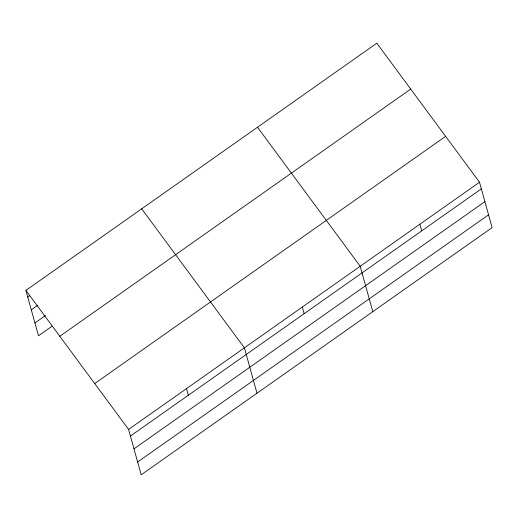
<?xml version="1.0" encoding="UTF-8"?>
<svg xmlns="http://www.w3.org/2000/svg" width="518" height="518" viewBox="0 0 518 518"><rect width="100%" height="100%" fill="white"/><g stroke="black" fill="none" stroke-linecap="round" stroke-linejoin="round"><path stroke-width="0.78" d="M25.9 290.397L376.813 43.201L479.519 182.226L492.1 227.603L141.187 474.799L128.6 429.422L25.9 290.397L38.481 335.774L52.299 326.042M27.739 297.021L29.714 295.636M31.281 309.809L37.866 305.18M34.939 322.986L45.467 315.572M59.79 336.279L410.709 89.083M94.71 383.547L445.622 136.351M128.6 429.422L479.519 182.226M130.439 436.046L481.351 188.85M133.987 448.834L484.9 201.638M137.639 462.011L488.552 214.815M257.504 127.253L360.204 266.271L372.792 311.648M141.699 208.825L244.405 347.85L256.986 393.22M419.858 224.249L421.697 230.873M302.305 307.057L304.144 313.681M186.499 388.636L188.338 395.26"/></g></svg>
